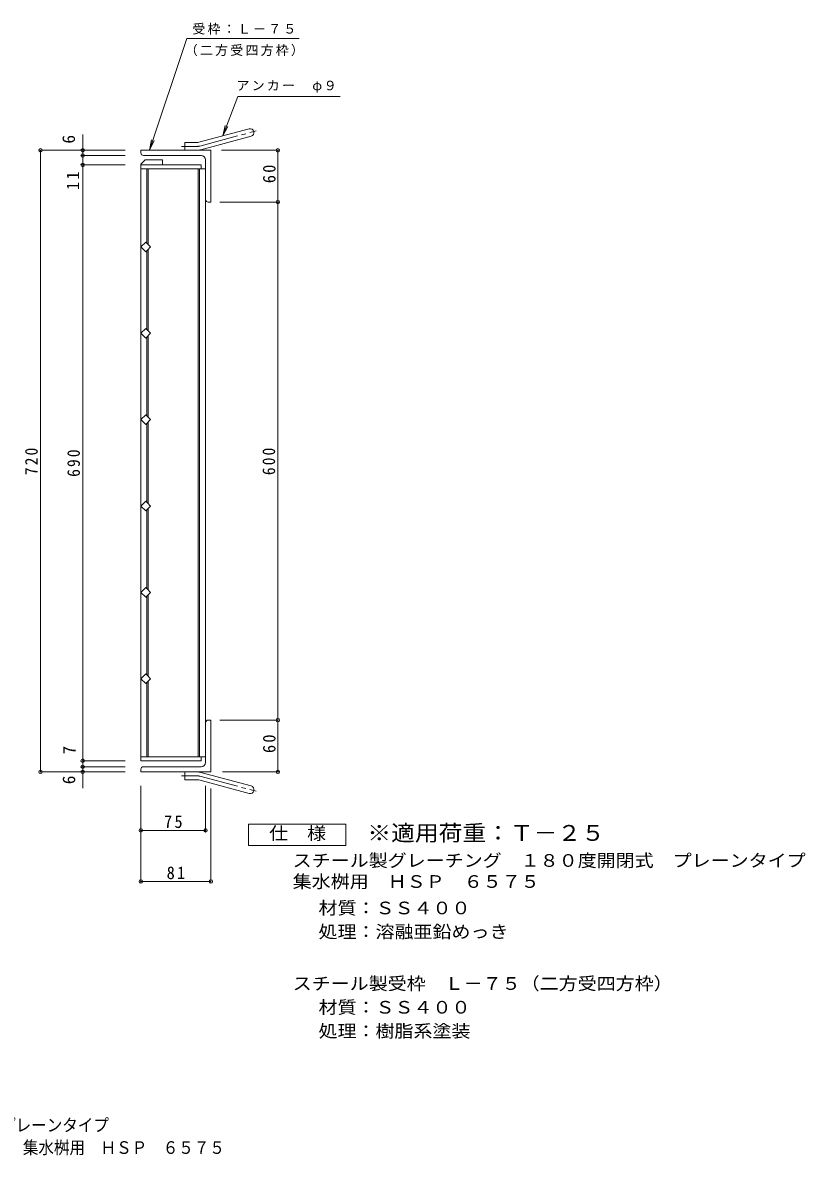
# Model space of a CAD drawing. Units: millimetres, scale not verified. Extents: x -853 to 866, y -688 to 636.
# Drawn here: x -40 to 866, y -688 to 624 of the extents above; entities that cross this region are included whole.
import ezdxf
from ezdxf.enums import TextEntityAlignment as Align

# ---------------------------------------------------------------- set-up
doc = ezdxf.new("R2010")
doc.units = ezdxf.units.MM
doc.header["$LTSCALE"] = 5
doc.header["$PDMODE"] = 32
doc.header["$PDSIZE"] = 4
doc.linetypes.add('CHAIN2', pattern=[12, 9, -1, 1, -1])
for name, color, linetype, lineweight in [('B-1', 2, 'Continuous', 9), ('B-2', 3, 'Continuous', 9), ('B-4', 7, 'Continuous', 9), ('B-5', 7, 'Continuous', 9), ('F-4_F-4ﾚｲﾔ', 2, 'Continuous', 9)]:
    doc.layers.add(name, color=color, linetype=linetype, lineweight=lineweight)
doc.layers.add('F-5_F-5ﾚｲﾔ', color=2, linetype='Continuous')
doc.styles.add('ＭＳ ゴシック', font='')
doc.styles.get('ＭＳ ゴシック').set_extended_font_data('MS Gothic')

msp = doc.modelspace()

# ---------------------------------------------------------------- linework, layer by layer
at = {"layer": 'B-1'}
for p, q in [((163.819, 485.834), (222.009, 501.426)), ((147.674, 476.527), (147.674, 485.527)), ((161.489, 485.527), (147.674, 485.527)), ((166.148, 477.14), (224.339, 492.732)), ((177.674, 476.527), (96.674, 476.527)), ((96.674, 473.527), (96.674, 476.527)), ((177.674, 476.527), (177.674, 416.527)), ((99.674, 470.527), (166.674, 470.527)), ((171.674, 419.527), (171.674, 465.527)), ((174.674, 416.527), (177.674, 416.527)), ((174.674, -183.473), (177.674, -183.473)), ((177.674, -243.473), (177.674, -183.473)), ((171.674, -186.473), (171.674, -232.473)), ((96.674, -240.473), (96.674, -243.473)), ((177.674, -243.473), (96.674, -243.473)), ((99.674, -237.473), (166.674, -237.473)), ((147.674, -243.473), (147.674, -252.473)), ((166.148, -244.086), (224.339, -259.679)), ((161.489, -252.473), (147.674, -252.473)), ((163.819, -252.78), (222.009, -268.372))]:
    msp.add_line(p, q, dxfattribs=at)
at = {"layer": 'B-1', "linetype": 'CHAIN2'}
for p, q in [((164.983, 481.487), (230.15, 498.948)), ((161.489, 481.027), (143.869, 481.027)), ((161.489, -247.973), (143.869, -247.973)), ((164.983, -248.433), (230.15, -265.894))]:
    msp.add_line(p, q, dxfattribs=at)
at = {"layer": 'B-1'}
for centre, radius, start, end in [((223.174, 497.079), 4.5, 285.00014, 104.99991), ((161.489, 494.527), 9, 270, 285.00002), ((99.674, 473.527), 3, 180, 270), ((161.489, 494.527), 18, 270, 285), ((166.674, 465.527), 5, 0, 90), ((174.674, 419.527), 3, 180, 270), ((174.674, -186.473), 3, 90, 180), ((166.674, -232.473), 5, 270, 0), ((99.674, -240.473), 3, 90, 180), ((161.489, -261.473), 18, 75, 90), ((161.489, -261.473), 9, 74.99998, 90), ((223.174, -264.025), 4.5, 255.00009, 74.99986)]:
    msp.add_arc(centre, radius, start, end, dxfattribs=at)
at = {"layer": 'B-1', "linetype": 'CHAIN2'}
for centre, start, end in [((161.489, 494.527), 270, 284.99995), ((161.489, -261.473), 75.00005, 90)]:
    msp.add_arc(centre, 13.5, start, end, dxfattribs=at)
at = {"layer": 'B-2'}
for p, q in [((96.674, 460.527), (101.674, 465.527)), ((96.674, 460.527), (96.674, 459.527)), ((96.674, 459.527), (166.674, 459.527)), ((96.674, 459.527), (96.674, -230.473)), ((101.674, 465.527), (121.674, 465.527)), ((121.674, 459.527), (121.674, 465.527)), ((166.674, 459.527), (166.674, 455.027)), ((96.674, 455.027), (171.674, 455.027)), ((103.674, 455.027), (103.674, 368.84)), ((105.174, 455.027), (105.174, 367.341)), ((163.174, 455.027), (163.174, -225.973)), ((164.674, 455.027), (164.674, -225.973)), ((171.674, 455.027), (171.674, -225.973)), ((103.674, 360.213), (103.674, 268.841)), ((105.174, 361.713), (105.174, 267.341)), ((103.674, 260.213), (103.674, 168.841)), ((105.174, 261.713), (105.174, 167.341)), ((103.674, 160.213), (103.674, 68.841)), ((105.174, 161.713), (105.174, 67.341)), ((103.674, 60.213), (103.674, -31.159)), ((105.174, 61.713), (105.174, -32.659)), ((105.174, -38.287), (105.174, -132.659)), ((103.674, -39.787), (103.674, -131.159)), ((103.674, -139.787), (103.674, -225.973)), ((105.174, -138.287), (105.174, -225.973)), ((96.674, -225.973), (171.674, -225.973)), ((96.674, -230.473), (166.674, -230.473)), ((166.674, -230.473), (166.674, -225.973))]:
    msp.add_line(p, q, dxfattribs=at)
for points in [[(102.331, 358.87), (96.674, 364.527), (102.331, 370.184), (107.988, 364.527)], [(107.988, 364.527), (104.356, 360.895), (102.331, 358.87)]]:
    msp.add_lwpolyline(points, dxfattribs=at)
for points in [[(102.331, 270.184), (96.674, 264.527), (102.331, 258.87), (107.988, 264.527), (104.356, 268.159)], [(102.331, 170.184), (96.674, 164.527), (102.331, 158.87), (107.988, 164.527), (104.356, 168.158)], [(102.331, 70.184), (96.674, 64.527), (102.331, 58.87), (107.988, 64.527), (104.356, 68.158)], [(102.331, -29.816), (96.674, -35.473), (102.331, -41.13), (107.988, -35.473), (104.356, -31.841)], [(102.331, -129.816), (96.674, -135.473), (102.331, -141.13), (107.988, -135.473), (104.356, -131.842)]]:
    msp.add_lwpolyline(points, close=True, dxfattribs=at)
at = {"layer": 'B-4'}
for p, q in [((29.359, 494.982), (29.359, 470.527)), ((78.581, 476.527), (-21.032, 476.527)), ((-19.532, 476.527), (-19.532, -243.473)), ((190.149, 476.527), (256.823, 476.527)), ((255.323, 416.527), (255.323, 476.527)), ((78.581, 470.527), (27.859, 470.527)), ((78.581, 459.527), (27.859, 459.527)), ((29.359, 470.527), (29.359, 459.527)), ((29.359, 459.527), (29.359, -230.473)), ((188.056, 416.527), (256.823, 416.527)), ((255.323, -243.473), (255.323, -183.473)), ((29.359, -230.473), (29.359, -237.473)), ((78.581, -230.473), (29.359, -230.473)), ((78.581, -243.473), (-19.532, -243.473)), ((78.581, -237.473), (27.859, -237.473)), ((29.359, -237.473), (29.359, -262.156)), ((191.317, -243.473), (256.823, -243.473)), ((96.674, -259.465), (96.674, -371.838)), ((171.674, -259.465), (171.674, -312.624)), ((177.674, -262.791), (177.674, -371.838)), ((96.674, -311.124), (171.674, -311.124)), ((96.674, -370.339), (177.674, -370.339))]:
    msp.add_line(p, q, dxfattribs=at)
msp.add_lwpolyline([(188.056, -183.473), (255.323, -183.473), (255.323, 416.527)], dxfattribs=at)
for p in [(-19.532, 476.527), (29.359, 476.527), (29.359, 470.527), (255.323, 476.527), (29.359, 459.527), (255.323, 416.527), (255.323, -183.473), (29.359, -230.473), (29.359, -237.473), (-19.532, -243.473), (29.359, -243.473), (255.323, -243.473), (96.674, -311.124), (171.674, -311.124), (96.674, -370.339), (177.674, -370.339)]:
    msp.add_point(p, dxfattribs=at)
at = {"layer": 'B-5'}
for p, q in [((149.811, 605.844), (106.83, 476.527)), ((149.811, 605.844), (280.097, 605.844)), ((208.845, 538.968), (191.456, 493.134)), ((208.845, 538.968), (327.502, 538.968)), ((191.456, 493.134), (194.511, 505.255)), ((191.456, 493.134), (197.544, 504.051)), ((106.83, 476.527), (109.19, 488.802)), ((106.83, 476.527), (112.287, 487.772))]:
    msp.add_line(p, q, dxfattribs=at)
at = {"layer": 'F-4_F-4ﾚｲﾔ'}
msp.add_lwpolyline([(221.517, -328.794), (221.517, -303.793), (334.016, -303.793), (334.016, -328.794)], close=True, dxfattribs=at)

# ---------------------------------------------------------------- texts
at = {"layer": 'B-4', "color": 2, "style": 'ＭＳ ゴシック'}
for s, p in [('6', (24.807, 484.292)), ('7', (25.438, -223.193)), ('6', (25.054, -257.726))]:
    msp.add_text(s, height=14.66, rotation=90, dxfattribs=at).set_placement(p, align=Align.BOTTOM_LEFT)
at = {"layer": 'B-4', "color": 2, "char_height": 14.66, "attachment_point": 7, "rotation": 90, "style": 'ＭＳ ゴシック'}
for s, insert in [('\\T1.27;\\W0.95;11', (25.259, 430.582)), ('\\T1.27;\\W0.95;60', (252.823, 438.402)), ('\\T1.27;\\W0.9;720', (-22.532, 100.277)), ('\\T1.27;\\W0.9;690', (26.359, 98.277)), ('\\T1.27;\\W0.9;600', (252.323, 100.277)), ('\\T1.27;\\W0.95;60', (252.823, -221.598))]:
    msp.add_mtext(s, dxfattribs=dict(at, insert=insert))
at = {"layer": 'B-4', "color": 2, "char_height": 14.66, "attachment_point": 7, "style": 'ＭＳ ゴシック'}
for s, insert in [('\\T1.27;\\W0.95;75', (123.549, -308.624)), ('\\T1.27;\\W0.95;81', (126.549, -367.838))]:
    msp.add_mtext(s, dxfattribs=dict(at, insert=insert))
at = {"layer": 'B-5', "char_height": 11, "attachment_point": 7, "style": 'ＭＳ ゴシック'}
for s, insert in [('\\T1.17;受枠：Ｌ－７５', (156.362, 610.496)), ('\\T1.17;（二方受四方枠）', (147.612, 585.524)), ('\\T1.17;アンカー\u3000φ９', (207.468, 543.097))]:
    msp.add_mtext(s, dxfattribs=dict(at, insert=insert))
at = {"layer": 'F-4_F-4ﾚｲﾔ', "style": 'ＭＳ ゴシック', "width": 1.1}
for s, p in [('仕\u3000様', (245.266, -326.294)), ('スチール製グレーチング\u3000１８０度開閉式\u3000プレーンタイプ', (272.561, -357.754)), ('集水桝用\u3000ＨＳＰ\u3000６５７５', (272.561, -382.127)), ('材質：ＳＳ４００', (302.417, -412.779)), ('処理：溶融亜鉛めっき', (302.417, -440.279)), ('スチール製受枠\u3000Ｌ－７５（二方受四方枠）', (272.562, -500.28)), ('材質：ＳＳ４００', (302.417, -527.78)), ('処理：樹脂系塗装', (302.417, -555.28))]:
    msp.add_text(s, height=14.66, dxfattribs=at).set_placement(p, align=Align.BOTTOM_LEFT)
at = {"layer": 'F-5_F-5ﾚｲﾔ', "color": 3, "style": 'ＭＳ ゴシック', "width": 1.1}
msp.add_text('※適用荷重：Ｔ－２５', height=18.33, dxfattribs=at).set_placement((359.016, -328.794), align=Align.BOTTOM_LEFT)
at = {"layer": 'F-5_F-5ﾚｲﾔ', "style": 'ＭＳ ゴシック', "width": 0.9}
for s, p in [('スチール製グレーチング\u3000１８０度開閉式\u3000プレーンタイプ', (-426.188, -664.293)), ('集水桝用\u3000ＨＳＰ\u3000６５７５', (-39.905, -690.26))]:
    msp.add_text(s, height=14.66, dxfattribs=at).set_placement(p, align=Align.BOTTOM_LEFT)

doc.saveas('drawing.dxf')
